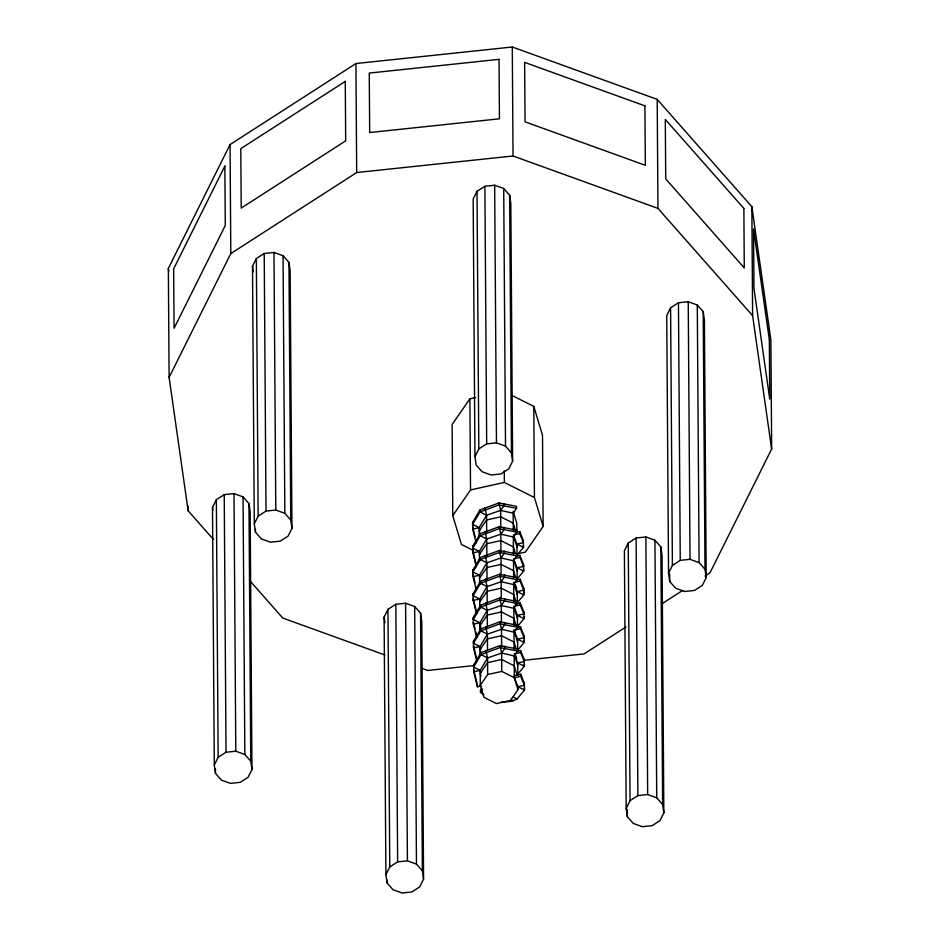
<?xml version="1.0" encoding="UTF-8"?>
<svg xmlns="http://www.w3.org/2000/svg" width="940" height="940" viewBox="0 0 940 940"><rect width="100%" height="100%" fill="white"/><g stroke="black" fill="none" stroke-linecap="round" stroke-linejoin="round"><path stroke-width="1.41" d="M213.263 539.266L188.141 510.808L169.106 377.387L168.354 268.394L230.042 144.584L355.919 63.544L512.277 47L657.201 99.382L751.859 206.659L770.894 340.069L771.646 449.062L709.959 572.871L705.024 576.056M169.106 377.387L230.805 253.565L230.042 144.584M252.496 266.279L256.35 258.547L264.211 253.483L273.987 252.449L283.046 255.715L288.956 262.425L290.154 270.767L291.952 528.374L288.087 536.106L280.226 541.17L270.45 542.204L261.391 538.937L255.48 532.228L254.293 523.885L252.496 266.279L253.283 271.836M212.499 507.436L216.353 499.704L224.225 494.64L234.001 493.606L243.049 496.872L248.971 503.582L250.158 511.924L251.955 769.531L248.101 777.263L240.241 782.327L230.464 783.361L221.405 780.094L215.483 773.385L214.297 765.043L212.499 507.436L212.898 510.22M254.293 523.885L258.147 516.154L256.35 258.547M477.015 191.337L473.161 199.08L474.959 456.687L476.145 465.03L482.067 471.727L491.127 475.005L500.891 473.971L508.763 468.907L512.617 461.164L510.82 203.557L509.633 195.226L503.711 188.517L494.663 185.239L484.887 186.273L477.015 191.337L478.812 448.944L474.959 456.687M214.297 765.043L218.15 757.311L216.353 499.704M384.108 617.075L387.962 609.332L395.834 604.267L405.61 603.233L414.669 606.511L420.579 613.221L421.766 621.552L423.564 879.159L419.71 886.902L411.849 891.966L402.073 893L393.014 889.722L387.104 883.024L385.905 874.682L384.108 617.075L384.906 622.633M385.905 874.682L389.759 866.95L387.962 609.332M670.596 307.815L666.742 315.558L668.54 573.165L669.727 581.508L675.637 588.205L684.696 591.483L694.472 590.449L702.345 585.385L706.198 577.642L704.401 320.035L703.202 311.704L697.292 304.995L688.233 301.716L678.457 302.751L670.596 307.815L672.394 565.434L668.54 573.165M628.237 543.05L624.383 550.781L626.181 808.388L627.368 816.731L633.278 823.44L642.337 826.707L652.113 825.673L659.986 820.608L663.84 812.877L662.042 555.27L660.843 546.927L654.933 540.218L645.874 536.952L636.098 537.986L628.237 543.05L630.035 800.657L626.181 808.388M479.846 530.407L479.189 527.669L472.632 524.391L472.62 522.405L480.011 509.974L498.987 502.923L516.542 506.343L516.553 508.329L513.17 513.228L513.287 530.207M472.632 524.391L480.023 511.959L480.011 509.974M479.247 535.965L479.189 527.669L486.579 515.249L500.656 510.397L513.17 513.228M480.011 554.189L479.353 551.451L472.797 548.161L472.785 546.187L480.176 533.755L499.152 526.706L516.706 530.125L516.718 532.111L513.334 537.01L513.452 553.989M472.797 548.161L480.187 535.73L480.176 533.755M479.423 561.062L479.353 551.451L486.744 539.019L500.82 534.178L513.334 537.01M476.063 588.957L473.067 576.667L472.949 569.957L480.34 557.538L499.316 550.476L516.871 553.907L516.882 555.893L513.499 560.78L513.616 577.771M513.499 560.78L500.985 557.961L486.908 562.802L479.518 575.233L479.588 584.845M479.753 608.627L479.682 599.015L473.137 595.725L473.126 593.739L480.505 581.308L499.481 574.258L517.035 577.689L517.047 579.663L513.663 584.562L513.78 601.553M473.137 595.725L480.516 583.293L480.505 581.308M513.663 584.562L501.161 581.743L487.073 586.584L479.682 599.015L473.243 600.437L476.228 612.739M480.845 626.886L479.846 622.785L473.302 619.507L473.29 617.521L480.669 605.09L499.645 598.04L517.2 601.459L517.212 603.445L513.827 608.345L501.326 605.525L487.237 610.366L479.846 622.785L479.905 631.081M473.302 619.507L480.693 607.076L480.669 605.09M480.681 649.305L480.011 646.567L473.466 643.277L473.454 641.303L480.845 628.872L499.81 621.822L517.364 625.241L517.376 627.227L513.992 632.127L501.49 629.295L487.402 634.136L480.011 646.567L480.07 654.863M473.466 643.277L480.857 630.846L480.845 628.872M480.845 673.087L480.187 670.349L473.631 667.059L473.619 665.073L481.01 652.654L499.974 645.592L517.529 649.023L517.552 651.009L514.168 655.897L514.321 677.705L517.94 689.725L510.549 700.441L496.449 703.567L483.912 697.269L480.281 685.248L480.187 670.349L487.566 657.918L501.655 653.077L514.168 655.897M473.631 667.059L481.022 654.628L481.01 652.654M475.522 397.538L469.882 398.795L452.128 424.504L452.763 515.649L461.47 544.519L473.243 550.417M452.763 515.649L470.529 489.94L469.882 398.795M500.773 527.411L500.656 510.397L504.04 505.509L504.028 503.523M479.377 554.459L486.779 543.743L500.867 540.618L513.404 546.915L515.414 553.59M500.938 551.192L500.82 534.178L504.204 529.279L504.193 527.305M479.541 578.241L486.944 567.525L501.032 564.399L513.569 570.697L515.59 577.371M515.355 532.087L516.706 530.125M501.114 574.975L500.985 557.961L504.369 553.061L504.357 551.075M479.706 602.023L487.108 591.307L501.196 588.182L513.734 594.468L516.154 602.493M501.279 598.745L501.161 581.743L504.545 576.843L504.522 574.857M511.56 395.235L533.791 406.397L542.509 435.255L543.144 526.4L525.389 552.121L516.929 553.989M501.443 622.527L501.326 605.525L504.71 600.625L504.686 598.639M501.608 646.309L501.49 629.295L504.874 624.395L504.862 622.421M514.298 675.719L520.748 674.286L520.76 676.271L514.321 677.705L501.784 671.407L501.655 653.077L505.038 648.177L505.027 646.191M480.281 685.248L487.684 674.532L487.566 657.918L485.898 650.445M481.797 688.315L480.446 690.277L480.457 692.263L483.889 694.918M480.457 692.263L482.49 689.326M516.988 555.199L523.474 547.327L523.462 545.353M516.236 580.109L523.639 571.109L523.627 569.135M516.401 603.88L523.815 594.891L523.792 592.905L523.697 588.193L520.079 579.169L516.213 580.027M517.494 626.545L523.98 618.673L523.968 616.687M517.658 650.316L524.144 642.455L524.132 640.469M517.822 674.098L524.309 666.225L524.297 664.251M500.891 702.333L512.171 701.216L517.059 699.008L524.473 690.007L524.461 688.021M230.805 253.565L356.683 172.537L513.04 155.993L657.953 208.375L752.611 315.64L771.646 449.062M258.147 516.154L266.008 511.09L275.784 510.056L284.844 513.322L290.754 520.032L291.952 528.374M478.812 448.944L486.685 443.88L496.461 442.846L505.509 446.124L511.43 452.833L512.617 461.164M218.15 757.311L226.023 752.247L235.799 751.213L244.846 754.479L250.768 761.189L251.955 769.531M672.394 565.434L680.255 560.357L690.03 559.323L699.09 562.602L705 569.311L706.198 577.642M626.04 626.898L584.081 653.911L524.72 660.197M661.831 603.856L682.804 590.355M389.759 866.95L397.632 861.874L407.408 860.84L416.467 864.119L422.377 870.828L423.564 879.159M630.035 800.657L637.896 795.593L647.672 794.559L656.731 797.825L662.641 804.534L663.84 812.877M470.529 489.94L504.357 482.443L534.437 497.542L543.144 526.4M479.189 527.669L472.738 529.103L476.063 542.768M515.884 532.475L519.75 531.617L523.357 540.629L523.474 547.327L516.929 544.048L513.839 536.317M513.322 535.024L519.761 533.591L519.75 531.617M479.353 551.451L472.902 552.885L476.228 566.55M523.357 540.629L523.369 542.615L516.929 544.048L517.012 556.292M516.048 556.245L519.914 555.399L523.521 564.411L523.639 571.109L517.094 567.819L513.487 558.807M514.779 558.513L519.926 557.373L519.914 555.399M523.521 564.411L523.545 566.397L517.094 567.819L517.176 580.074M517.282 594.609L513.651 582.589L520.102 581.155L520.079 579.169M515.096 604.091L520.255 602.951L523.862 611.975L523.98 618.673L517.423 615.383L513.816 606.359L513.945 625.323M515.108 606.077L520.266 604.937L520.255 602.951M479.846 622.785L473.407 624.219L476.392 636.521M523.862 611.975L523.874 613.949L517.423 615.383L517.517 627.638M516.553 627.591L520.419 626.733L524.027 635.745L524.144 642.455L517.587 639.165L513.98 630.141L514.121 649.105M515.273 629.859L520.431 628.707L520.419 626.733M480.011 646.567L473.572 648.001L476.886 661.666M524.027 635.745L524.038 637.731L517.587 639.165L517.682 651.408M516.718 651.373L520.584 650.515L524.191 659.527L524.309 666.225L517.764 662.935L514.662 655.204M514.145 653.923L520.596 652.489L520.584 650.515M480.187 670.349L473.737 671.783L477.391 686.811L481.257 685.953M524.191 659.527L524.203 661.513L517.764 662.935L517.846 675.19M487.684 674.532L501.784 671.407M520.748 674.286L524.356 683.309L524.367 685.295L517.928 686.717L517.94 689.725M474.054 665.555L427.724 670.455L422.201 668.457M516.553 508.329L498.999 504.909L480.023 511.959L486.579 515.249L486.685 531.852M516.718 532.111L499.163 528.679L480.187 535.73L486.744 539.019L486.861 555.634M516.882 555.893L499.328 552.462L480.352 559.512L472.973 571.943L479.518 575.233L473.067 576.667L472.949 569.957M517.047 579.663L499.493 576.244L480.516 583.293L487.073 586.584L487.19 603.198M517.212 603.445L499.657 600.026L480.693 607.076L487.237 610.366L487.355 626.968M517.376 627.227L499.833 623.796L480.857 630.846L487.402 634.136L487.507 649.434M517.552 651.009L499.998 647.578L481.022 654.628L487.566 657.918M384.942 654.992L282.799 618.073L250.933 581.954M487.026 579.416L486.908 562.802L480.352 559.512L480.34 557.538M513.134 697.034L517.059 699.008M519.761 533.591L523.369 542.615M519.926 557.373L523.545 566.397M520.102 581.155L523.709 590.167L523.815 594.891L517.259 591.601L513.651 582.589M515.179 584.469L516.73 588.334M520.266 604.937L523.874 613.949M520.431 628.707L524.038 637.731M520.596 652.489L524.203 661.513M515.167 654.51L516.718 658.376M520.76 676.271L524.367 685.295M514.321 677.705L517.928 686.717L524.473 690.007L524.356 683.309M513.158 511.243L516.788 523.274L516.847 532.522M515.661 531.147L513.24 523.134L500.703 516.847L486.603 519.973L479.212 530.677L480.011 533.356M513.722 536.364L516.953 547.045M500.656 510.397L498.987 502.923M513.886 560.134L517.118 570.827M500.82 534.178L499.152 526.706M500.985 557.961L499.316 550.476M486.579 515.249L484.899 507.764M513.816 606.359L517.447 618.391M515.919 624.936L513.898 618.25L501.361 611.964L487.272 615.089L479.87 625.793L480.681 628.472M501.161 581.743L499.481 574.258M486.744 539.019L485.064 531.547M513.98 630.141L517.611 642.161M516.084 648.706L514.062 642.032L501.537 635.734L487.437 638.859L480.035 649.575L480.845 652.243M501.326 605.525L499.645 598.04M486.908 562.802L485.228 555.317M514.556 655.262L517.776 665.943M517.059 675.167L514.227 665.814L501.702 659.516L487.602 662.641L480.199 673.357L481.01 676.025M501.49 629.295L499.81 621.822M487.073 586.584L485.404 579.099M501.655 653.077L499.974 645.592M487.237 610.366L485.569 602.881M511.337 698.467L512.171 701.216M487.402 634.136L485.733 626.663M475.053 536.681L472.726 527.117L472.738 529.103L472.62 522.405M476.216 564.564L472.89 550.899L472.902 552.885L472.785 546.187M473.055 574.681L475.053 582.882M473.56 599.826L476.874 613.491M475.053 629.072L473.396 622.233L473.407 624.219L473.29 617.521M475.711 631.798L477.038 637.273M477.203 661.043L473.56 646.015L473.572 648.001L473.454 641.303M477.038 683.462L473.725 669.797L473.737 671.783L473.619 665.073M168.354 268.394L168.765 271.296M473.126 593.739L473.243 600.437L473.22 598.463M751.859 206.659L752.611 315.64M703.202 311.704L705 569.311M697.292 304.995L699.09 562.602M688.233 301.716L690.03 559.323M678.457 302.751L680.255 560.357M669.68 574.187L669.727 581.508M660.843 546.927L662.641 804.534M657.201 99.382L657.953 208.375M654.933 540.218L656.731 797.825M645.874 536.952L647.672 794.559M636.098 537.986L637.896 795.593M627.321 809.411L627.368 816.731M533.791 406.397L534.437 497.542M523.697 588.193L523.709 590.167L517.259 591.601L517.341 603.856M512.277 47L513.04 155.993M509.633 195.226L511.43 452.833M503.711 188.517L505.509 446.124M504.275 470.87L504.357 482.443M494.663 185.239L496.461 442.846M484.887 186.273L486.685 443.88M477.379 684.825L477.391 686.811M420.579 613.221L422.377 870.828M414.669 606.511L416.467 864.119M405.61 603.233L407.408 860.84M395.834 604.267L397.632 861.874M387.08 880.099L387.104 883.024M355.919 63.544L356.683 172.537M288.956 262.425L290.754 520.032M283.046 255.715L284.844 513.322M273.987 252.449L275.784 510.056M264.211 253.483L266.008 511.09M255.457 529.302L255.48 532.228M248.971 503.582L250.768 761.189M243.049 496.872L244.846 754.479M234.001 493.606L235.799 751.213M224.225 494.64L226.023 752.247M215.46 768.991L215.483 773.385M188.118 506.449L188.141 510.808M224.86 166.075L173.653 268.84L174.076 328.283L225.271 225.518L224.86 166.075M345.274 81.392L240.793 148.649L241.204 208.093L345.685 140.835L345.274 81.392M499.022 59.349L369.255 73.085L369.679 132.528L499.446 118.804L499.022 59.349M644.922 105.856L524.638 62.381L525.061 121.836L645.334 165.311L644.922 105.856M743.869 208.457L665.297 119.415L665.72 178.87L744.28 267.9L743.869 208.457M769.343 339.646L753.551 228.913L753.962 288.357L769.754 399.089L769.343 339.646"/></g></svg>
